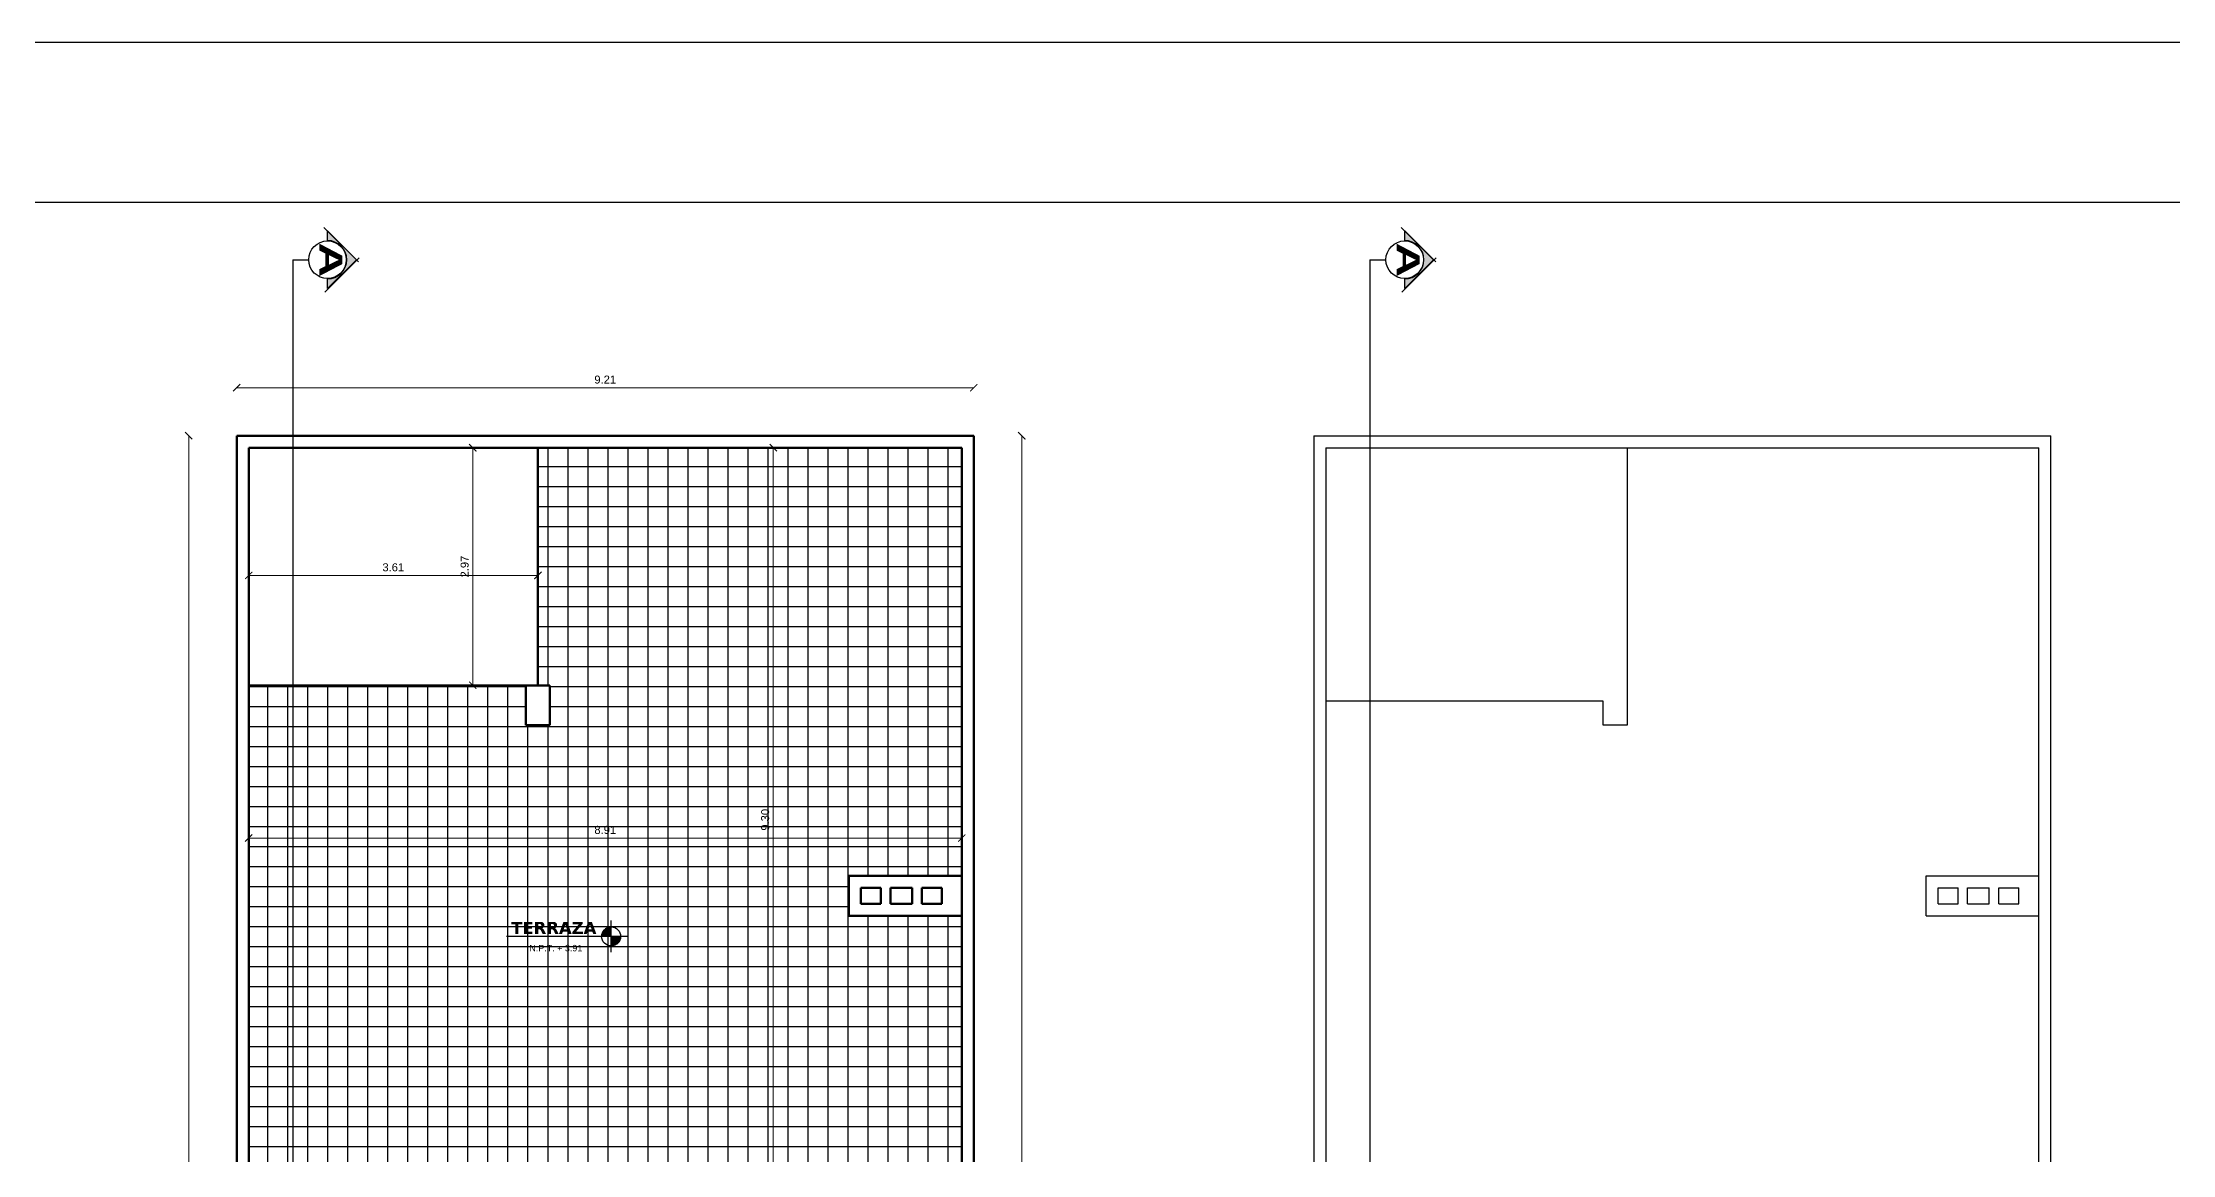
# Model space of a CAD drawing. Header units: inches. Extents: x 20.7 to 104.8, y 84.5 to 143.9.
# Drawn here: x 39.17 to 65.79, y 129.99 to 143.89 of the extents above; entities that cross this region are included whole.
import ezdxf
from ezdxf.enums import TextEntityAlignment as Align

# ---------------------------------------------------------------- set-up
doc = ezdxf.new("R2010")
doc.units = ezdxf.units.IN
doc.header["$MEASUREMENT"] = 0
doc.linetypes.add('CONTINUA', pattern=[0])
for name, color, linetype in [('Cotas', 60, 'Continuous'), ('Formato', 77, 'Continuous'), ('Linea de corte', 30, 'Continuous'), ('Niveles', 86, 'Continuous'), ('Pared lejana', 152, 'Continuous'), ('Texto', 98, 'Continuous'), ('Textura piso', 8, 'Continuous')]:
    doc.layers.add(name, color=color, linetype=linetype)
doc.layers.add('Paredes', color=5, linetype='Continuous', lineweight=80)
doc.styles.add('SANSSERIFBOLD', font='sasb____.pfb', dxfattribs={"width": 0.85, "height": 0.6})
doc.styles.get("Standard").update_dxf_attribs({"font": 'arial.ttf'})
doc.styles.add('style1', font='arial.ttf')
doc.dimstyles.new('Cotas', dxfattribs={"dimtxt": 0.1, "dimasz": 0.09, "dimexe": 0.2, "dimexo": 0.4, "dimgap": 0.05, "dimtad": 1, "dimzin": 0, "dimdsep": 46, "dimtxsty": 'Standard', "dimblk": 'ARCHTICK', "dimcen": 0.09, "dimse1": 1, "dimse2": 1, "dimclrd": 60, "dimclre": 256, "dimadec": 0, "dimazin": 0, "dimtfac": 1, "dimtix": 1, "dimtofl": 0, "dimtmove": 1, "dimatfit": 3, "dimfxl": 0, "dimtolj": 1, "dimtzin": 0, "dimlwd": 9, "dimarcsym": 0})

# ---------------------------------------------------------------- blocks, each defined once
blk = doc.blocks.new('Nivel')
at = {"layer": 'Niveles'}
for p, q in [((46.723, 32.496), (45.205, 32.496)), ((46.512, 32.51), (46.393, 32.51)), ((46.512, 32.505), (46.393, 32.505)), ((46.512, 32.5), (46.393, 32.5)), ((46.512, 32.515), (46.394, 32.515)), ((46.394, 32.511), (46.394, 32.496)), ((46.512, 32.52), (46.395, 32.52)), ((46.512, 32.525), (46.396, 32.525)), ((46.512, 32.53), (46.398, 32.53)), ((46.512, 32.534), (46.399, 32.534)), ((46.399, 32.533), (46.399, 32.496)), ((46.512, 32.539), (46.401, 32.539)), ((46.512, 32.544), (46.403, 32.544)), ((46.404, 32.546), (46.404, 32.496)), ((46.512, 32.549), (46.405, 32.549)), ((46.512, 32.554), (46.408, 32.554)), ((46.409, 32.555), (46.409, 32.496)), ((46.512, 32.559), (46.411, 32.559)), ((46.512, 32.564), (46.414, 32.564)), ((46.414, 32.563), (46.414, 32.496)), ((46.512, 32.569), (46.418, 32.569)), ((46.419, 32.57), (46.419, 32.496)), ((46.512, 32.574), (46.422, 32.574)), ((46.423, 32.576), (46.423, 32.496)), ((46.512, 32.579), (46.427, 32.579)), ((46.428, 32.581), (46.428, 32.496)), ((46.512, 32.584), (46.432, 32.584)), ((46.433, 32.586), (46.433, 32.496)), ((46.438, 32.59), (46.438, 32.496)), ((46.512, 32.589), (46.438, 32.589)), ((46.443, 32.593), (46.443, 32.496)), ((46.512, 32.594), (46.444, 32.594)), ((46.448, 32.597), (46.448, 32.496)), ((46.512, 32.599), (46.452, 32.599)), ((46.453, 32.6), (46.453, 32.496)), ((46.458, 32.602), (46.458, 32.496)), ((46.512, 32.604), (46.462, 32.604)), ((46.463, 32.605), (46.463, 32.496)), ((46.468, 32.607), (46.468, 32.496)), ((46.473, 32.609), (46.473, 32.496)), ((46.512, 32.609), (46.474, 32.609)), ((46.478, 32.61), (46.478, 32.496)), ((46.483, 32.612), (46.483, 32.496)), ((46.488, 32.613), (46.488, 32.496)), ((46.493, 32.614), (46.493, 32.496)), ((46.512, 32.614), (46.495, 32.614)), ((46.498, 32.614), (46.498, 32.496)), ((46.503, 32.615), (46.503, 32.496)), ((46.508, 32.615), (46.508, 32.496)), ((46.512, 32.297), (46.512, 32.695)), ((46.631, 32.495), (46.512, 32.495)), ((46.631, 32.49), (46.512, 32.49)), ((46.631, 32.485), (46.512, 32.485)), ((46.63, 32.48), (46.512, 32.48)), ((46.629, 32.475), (46.512, 32.475)), ((46.628, 32.47), (46.512, 32.47)), ((46.513, 32.496), (46.513, 32.377)), ((46.518, 32.496), (46.518, 32.377)), ((46.523, 32.496), (46.523, 32.377)), ((46.528, 32.496), (46.528, 32.378)), ((46.533, 32.496), (46.533, 32.378)), ((46.538, 32.496), (46.538, 32.379)), ((46.543, 32.496), (46.543, 32.381)), ((46.548, 32.496), (46.548, 32.382)), ((46.553, 32.496), (46.553, 32.384)), ((46.558, 32.496), (46.558, 32.386)), ((46.563, 32.496), (46.563, 32.388)), ((46.568, 32.496), (46.568, 32.39)), ((46.573, 32.496), (46.573, 32.393)), ((46.578, 32.496), (46.578, 32.396)), ((46.583, 32.496), (46.583, 32.4)), ((46.588, 32.496), (46.588, 32.403)), ((46.593, 32.496), (46.593, 32.408)), ((46.597, 32.496), (46.597, 32.413)), ((46.602, 32.496), (46.602, 32.418)), ((46.607, 32.496), (46.607, 32.424)), ((46.612, 32.496), (46.612, 32.431)), ((46.617, 32.496), (46.617, 32.44)), ((46.622, 32.496), (46.622, 32.45)), ((46.627, 32.496), (46.627, 32.465)), ((46.627, 32.465), (46.512, 32.465)), ((46.626, 32.46), (46.512, 32.46)), ((46.624, 32.455), (46.512, 32.455)), ((46.622, 32.45), (46.512, 32.45)), ((46.62, 32.445), (46.512, 32.445)), ((46.617, 32.44), (46.512, 32.44)), ((46.615, 32.435), (46.512, 32.435)), ((46.612, 32.43), (46.512, 32.43)), ((46.608, 32.425), (46.512, 32.425)), ((46.604, 32.42), (46.512, 32.42)), ((46.6, 32.415), (46.512, 32.415)), ((46.595, 32.41), (46.512, 32.41)), ((46.59, 32.405), (46.512, 32.405)), ((46.583, 32.4), (46.512, 32.4)), ((46.576, 32.395), (46.512, 32.395)), ((46.568, 32.39), (46.512, 32.39)), ((46.557, 32.385), (46.512, 32.385)), ((46.542, 32.38), (46.512, 32.38))]:
    blk.add_line(p, q, dxfattribs=at)
blk.add_circle((46.512, 32.496), 0.119, dxfattribs=at)
blk = doc.blocks.new('_ArchTick')
at = {"color": 0, "linetype": 'ByBlock', "const_width": 0.15}
blk.add_lwpolyline([(-0.5, -0.5), (0.5, 0.5)], dxfattribs=at)
blk = doc.blocks.new('*D400')
at = {"layer": 'Cotas', "color": 60, "linetype": 'CONTINUA', "lineweight": 9, "transparency": 16777216}
blk.add_line((48.303, 129.517), (48.303, 138.821), dxfattribs=at)
at = {"layer": 'Defpoints', "color": 0, "transparency": 16777216}
for p in [(48.303, 138.821), (48.303, 138.821), (48.303, 129.517)]:
    blk.add_point(p, dxfattribs=at)
at = {"layer": 'Cotas', "color": 60, "lineweight": 9, "transparency": 16777216, "xscale": 0.09, "yscale": 0.09, "zscale": 0.09}
for p, rotation in [((48.303, 138.821), 90), ((48.303, 129.517), 270)]:
    blk.add_blockref('_ArchTick', p, dxfattribs=dict(at, rotation=rotation))
at = {"layer": 'Cotas', "color": 0, "transparency": 16777216, "insert": (48.202, 134.169), "char_height": 0.1, "attachment_point": 5, "rotation": 90}
blk.add_mtext('\\A1;9.30', dxfattribs=at)
blk = doc.blocks.new('*D401')
at = {"layer": 'Cotas', "color": 60, "linetype": 'CONTINUA', "lineweight": 9, "transparency": 16777216}
blk.add_line((50.658, 133.941), (41.748, 133.941), dxfattribs=at)
at = {"layer": 'Defpoints', "color": 0, "transparency": 16777216}
for p in [(41.748, 133.941), (41.748, 133.941), (50.658, 133.941)]:
    blk.add_point(p, dxfattribs=at)
at = {"layer": 'Cotas', "color": 60, "lineweight": 9, "transparency": 16777216, "xscale": 0.09, "yscale": 0.09, "zscale": 0.09, "rotation": 180}
blk.add_blockref('_ArchTick', (41.748, 133.941), dxfattribs=at)
at = {"layer": 'Cotas', "color": 60, "lineweight": 9, "transparency": 16777216, "xscale": 0.09, "yscale": 0.09, "zscale": 0.09}
blk.add_blockref('_ArchTick', (50.658, 133.941), dxfattribs=at)
at = {"layer": 'Cotas', "color": 0, "transparency": 16777216, "insert": (46.203, 134.042), "char_height": 0.1, "attachment_point": 5}
blk.add_mtext('\\A1;8.91', dxfattribs=at)
blk = doc.blocks.new('*D295')
at = {"layer": 'Cotas', "color": 60, "linetype": 'CONTINUA', "lineweight": 9, "transparency": 16777216}
blk.add_line((50.808, 139.571), (41.598, 139.571), dxfattribs=at)
at = {"layer": 'Defpoints', "color": 0, "transparency": 16777216}
for p in [(41.598, 139.571), (41.598, 139.571), (50.808, 139.571)]:
    blk.add_point(p, dxfattribs=at)
at = {"layer": 'Cotas', "color": 60, "lineweight": 9, "transparency": 16777216, "xscale": 0.09, "yscale": 0.09, "zscale": 0.09, "rotation": 180}
blk.add_blockref('_ArchTick', (41.598, 139.571), dxfattribs=at)
at = {"layer": 'Cotas', "color": 60, "lineweight": 9, "transparency": 16777216, "xscale": 0.09, "yscale": 0.09, "zscale": 0.09}
blk.add_blockref('_ArchTick', (50.808, 139.571), dxfattribs=at)
at = {"layer": 'Cotas', "color": 0, "transparency": 16777216, "insert": (46.203, 139.672), "char_height": 0.1, "attachment_point": 5}
blk.add_mtext('\\A1;9.21', dxfattribs=at)
blk = doc.blocks.new('*D296')
at = {"layer": 'Cotas', "color": 60, "linetype": 'CONTINUA', "lineweight": 9, "transparency": 16777216}
blk.add_line((51.408, 138.971), (51.408, 108.921), dxfattribs=at)
at = {"layer": 'Defpoints', "color": 0, "transparency": 16777216}
for p in [(51.408, 138.971), (51.408, 108.921), (51.408, 108.921)]:
    blk.add_point(p, dxfattribs=at)
at = {"layer": 'Cotas', "color": 60, "lineweight": 9, "transparency": 16777216, "xscale": 0.09, "yscale": 0.09, "zscale": 0.09}
for p, rotation in [((51.408, 138.971), 90), ((51.408, 108.921), 270)]:
    blk.add_blockref('_ArchTick', p, dxfattribs=dict(at, rotation=rotation))
at = {"layer": 'Cotas', "color": 0, "transparency": 16777216, "insert": (51.306, 123.946), "char_height": 0.1, "attachment_point": 5, "rotation": 90}
blk.add_mtext('\\A1;30.05', dxfattribs=at)
blk = doc.blocks.new('*D298')
at = {"layer": 'Cotas', "color": 60, "linetype": 'CONTINUA', "lineweight": 9, "transparency": 16777216}
blk.add_line((40.998, 108.921), (40.998, 138.971), dxfattribs=at)
at = {"layer": 'Defpoints', "color": 0, "transparency": 16777216}
for p in [(40.998, 138.971), (40.998, 138.971), (40.998, 108.921)]:
    blk.add_point(p, dxfattribs=at)
at = {"layer": 'Cotas', "color": 60, "lineweight": 9, "transparency": 16777216, "xscale": 0.09, "yscale": 0.09, "zscale": 0.09}
for p, rotation in [((40.998, 138.971), 90), ((40.998, 108.921), 270)]:
    blk.add_blockref('_ArchTick', p, dxfattribs=dict(at, rotation=rotation))
at = {"layer": 'Cotas', "color": 0, "transparency": 16777216, "insert": (40.897, 123.946), "char_height": 0.1, "attachment_point": 5, "rotation": 90}
blk.add_mtext('\\A1;30.05', dxfattribs=at)
blk = doc.blocks.new('*D414')
at = {"layer": 'Cotas', "color": 60, "linetype": 'CONTINUA', "lineweight": 9, "transparency": 16777216}
blk.add_line((45.362, 137.224), (41.748, 137.224), dxfattribs=at)
at = {"layer": 'Defpoints', "color": 0, "transparency": 16777216}
for p in [(41.748, 137.224), (41.748, 137.224), (45.362, 137.224)]:
    blk.add_point(p, dxfattribs=at)
at = {"layer": 'Cotas', "color": 60, "lineweight": 9, "transparency": 16777216, "xscale": 0.09, "yscale": 0.09, "zscale": 0.09, "rotation": 180}
blk.add_blockref('_ArchTick', (41.748, 137.224), dxfattribs=at)
at = {"layer": 'Cotas', "color": 60, "lineweight": 9, "transparency": 16777216, "xscale": 0.09, "yscale": 0.09, "zscale": 0.09}
blk.add_blockref('_ArchTick', (45.362, 137.224), dxfattribs=at)
at = {"layer": 'Cotas', "color": 0, "transparency": 16777216, "insert": (43.555, 137.325), "char_height": 0.1, "attachment_point": 5}
blk.add_mtext('\\A1;3.61', dxfattribs=at)
blk = doc.blocks.new('*D323')
at = {"layer": 'Cotas', "color": 60, "linetype": 'CONTINUA', "lineweight": 9, "transparency": 16777216}
blk.add_line((44.548, 135.85), (44.548, 138.821), dxfattribs=at)
at = {"layer": 'Defpoints', "color": 0, "transparency": 16777216}
for p in [(44.548, 138.821), (44.548, 138.821), (44.548, 135.85)]:
    blk.add_point(p, dxfattribs=at)
at = {"layer": 'Cotas', "color": 60, "lineweight": 9, "transparency": 16777216, "xscale": 0.09, "yscale": 0.09, "zscale": 0.09}
for p, rotation in [((44.548, 138.821), 90), ((44.548, 135.85), 270)]:
    blk.add_blockref('_ArchTick', p, dxfattribs=dict(at, rotation=rotation))
at = {"layer": 'Cotas', "color": 0, "transparency": 16777216, "insert": (44.447, 137.335), "char_height": 0.1, "attachment_point": 5, "rotation": 90}
blk.add_mtext('\\A1;2.97', dxfattribs=at)
blk = doc.blocks.new('corte')
at = {"layer": 'Cotas', "linetype": 'ByBlock'}
blk.add_hatch(color=256, dxfattribs=at).paths.add_polyline_path([(29.39, 30.862), (29.029, 30.501), (29.15, 30.501, -1), (29.63, 30.501), (29.751, 30.501)])
at = {"layer": 'Cotas', "color": 3, "linetype": 'Continuous'}
for p, q in [((28.985, 30.457), (29.418, 30.89)), ((29.795, 30.466), (29.366, 30.895))]:
    blk.add_line(p, q, dxfattribs=at)
at = {"layer": 'Cotas', "color": 3}
for p, q in [((29.029, 30.501), (29.39, 30.862)), ((29.39, 30.862), (29.751, 30.501)), ((29.15, 30.501), (29.029, 30.501)), ((29.751, 30.501), (29.63, 30.501))]:
    blk.add_line(p, q, dxfattribs=at)
at = {"layer": 'Cotas', "color": 3, "linetype": 'Continuous'}
blk.add_circle((29.39, 30.501), 0.235, dxfattribs=at)
at = {"layer": 'Cotas', "color": 3}
blk.add_arc((29.39, 30.501), 0.24, 0, 180, dxfattribs=at)
at = {"layer": 'Cotas', "color": 3, "style": 'SANSSERIFBOLD', "width": 1.5}
blk.add_text('A', height=0.288, dxfattribs=at).set_placement((29.392, 30.4), align=Align.CENTER)

msp = doc.modelspace()

# ---------------------------------------------------------------- hatches: boundary and pattern name
at = {"layer": 'Textura piso'}
h = msp.add_hatch(dxfattribs=at)
h.set_pattern_fill('ANSI37', color=256, scale=2, angle=-45, style=0)
h.set_pattern_definition([(360, (14.7379, 217.83567), (1e-16, 0.25), []), (90, (14.7379, 217.83567), (-0.25, 1e-16), [])])
h.paths.add_polyline_path([(50.658, 129.517), (50.658, 132.968), (49.248, 132.968), (49.248, 133.468), (50.658, 133.468), (50.658, 138.821), (45.362, 138.821), (45.362, 135.85), (45.512, 135.85), (45.512, 135.35), (45.212, 135.35), (45.212, 135.85), (41.748, 135.85), (41.748, 129.517), (42.648, 129.517)])
h.paths.add_polyline_path([(46.397, 132.709), (46.393, 132.709), (46.393, 132.704), (46.396, 132.704, 0.010423)], flags=16)
h.paths.add_polyline_path([(46.388, 132.71), (46.388, 132.665), (46.383, 132.665), (46.383, 132.655), (46.378, 132.655), (46.378, 132.645), (46.373, 132.645), (46.373, 132.64), (46.368, 132.64), (46.368, 132.635), (46.363, 132.635), (46.363, 132.63), (46.358, 132.63), (46.358, 132.625), (46.353, 132.625), (46.353, 132.62), (46.348, 132.62), (46.348, 132.615), (46.343, 132.615), (46.343, 132.61), (46.333, 132.61), (46.333, 132.605), (46.323, 132.605), (46.323, 132.6), (46.308, 132.6), (46.308, 132.595), (46.277, 132.595), (46.277, 132.71), (46.159, 132.71), (46.159, 132.724), (46.164, 132.724), (46.164, 132.749), (46.169, 132.749), (46.169, 132.759), (46.174, 132.759), (46.174, 132.769), (46.179, 132.769), (46.179, 132.779), (46.184, 132.779), (46.184, 132.784), (46.189, 132.784), (46.189, 132.789), (46.194, 132.789), (46.194, 132.794), (46.199, 132.794), (46.199, 132.799), (46.204, 132.799), (46.204, 132.804), (46.209, 132.804), (46.209, 132.809), (46.219, 132.809), (46.219, 132.814), (46.228, 132.814), (46.228, 132.819), (46.238, 132.819), (46.238, 132.824), (46.263, 132.824), (46.263, 132.829), (46.277, 132.829), (46.277, 132.71)], flags=16)
h.paths.add_polyline_path([(46.278, 132.65), (46.278, 132.699), (46.338, 132.699), (46.338, 132.65)], flags=0)
h.paths.add_polyline_path([(46.283, 132.66), (46.283, 132.694), (46.328, 132.694), (46.328, 132.66)], flags=0)
h.paths.add_polyline_path([(46.288, 132.67), (46.288, 132.689), (46.318, 132.689), (46.318, 132.67)], flags=0)
h.paths.add_polyline_path([(46.293, 132.675), (46.293, 132.684), (46.313, 132.684), (46.313, 132.675)], flags=0)
h.paths.add_polyline_path([(45.235, 132.625), (45.907, 132.625), (45.907, 132.503), (45.235, 132.503)], flags=24)
h.paths.add_polyline_path([(44.99, 132.931), (46.126, 132.931), (46.126, 132.706), (44.99, 132.706)], flags=24)

# ---------------------------------------------------------------- linework, layer by layer
at = {"layer": 'Formato'}
for points in [[(20.685, 84.486), (104.785, 84.486), (104.785, 143.886), (20.685, 143.886)], [(22.685, 86.486), (102.785, 86.486), (102.785, 141.886), (22.685, 141.886)]]:
    msp.add_lwpolyline(points, close=True, dxfattribs=at)
at = {"layer": 'Linea de corte'}
for p, q in [((42.298, 141.171), (42.298, 106.721)), ((42.298, 141.171), (42.498, 141.171)), ((55.758, 141.171), (55.758, 106.721)), ((55.758, 141.171), (55.958, 141.171))]:
    msp.add_line(p, q, dxfattribs=at)
at = {"layer": 'Pared lejana'}
for p, q in [((55.058, 138.971), (55.058, 108.921)), ((55.058, 138.971), (64.267, 138.971)), ((64.267, 119.266), (64.267, 138.971)), ((55.208, 138.821), (55.208, 119.116)), ((55.208, 138.821), (64.117, 138.821)), ((58.972, 138.821), (58.972, 135.35)), ((64.117, 129.517), (64.117, 138.821)), ((58.672, 135.65), (55.208, 135.65)), ((58.672, 135.35), (58.672, 135.65)), ((58.972, 135.35), (58.672, 135.35)), ((62.707, 133.468), (64.117, 133.468)), ((62.707, 132.968), (62.707, 133.468)), ((62.857, 133.318), (63.107, 133.318)), ((62.857, 133.118), (62.857, 133.318)), ((62.857, 133.118), (63.107, 133.118)), ((63.107, 133.118), (63.107, 133.318)), ((63.227, 133.318), (63.497, 133.318)), ((63.227, 133.118), (63.227, 133.318)), ((63.227, 133.118), (63.497, 133.118)), ((63.497, 133.118), (63.497, 133.318)), ((63.617, 133.318), (63.867, 133.318)), ((63.617, 133.118), (63.617, 133.318)), ((63.617, 133.118), (63.867, 133.118)), ((63.867, 133.118), (63.867, 133.318)), ((62.707, 132.968), (64.117, 132.968))]:
    msp.add_line(p, q, dxfattribs=at)
at = {"layer": 'Paredes'}
for p, q in [((41.598, 138.971), (41.598, 108.921)), ((41.598, 138.971), (50.808, 138.971)), ((50.808, 108.921), (50.808, 138.971)), ((41.748, 138.821), (41.748, 119.116)), ((41.748, 138.821), (50.658, 138.821)), ((45.362, 138.821), (45.362, 135.85)), ((50.658, 129.517), (50.658, 138.821)), ((41.748, 135.85), (45.512, 135.85)), ((45.212, 135.35), (45.212, 135.85)), ((45.512, 135.85), (45.512, 135.35)), ((45.512, 135.35), (45.212, 135.35)), ((49.248, 133.468), (50.658, 133.468)), ((49.248, 132.968), (49.248, 133.468)), ((49.398, 133.318), (49.648, 133.318)), ((49.398, 133.118), (49.398, 133.318)), ((49.398, 133.118), (49.648, 133.118)), ((49.648, 133.118), (49.648, 133.318)), ((49.768, 133.318), (50.038, 133.318)), ((49.768, 133.118), (49.768, 133.318)), ((49.768, 133.118), (50.038, 133.118)), ((50.038, 133.118), (50.038, 133.318)), ((50.158, 133.318), (50.408, 133.318)), ((50.158, 133.118), (50.158, 133.318)), ((50.158, 133.118), (50.408, 133.118)), ((50.408, 133.118), (50.408, 133.318)), ((49.248, 132.968), (50.658, 132.968))]:
    msp.add_line(p, q, dxfattribs=at)

# ---------------------------------------------------------------- block references
at = {"layer": 'Cotas', "rotation": 270}
for p in [(12.232, 170.561), (25.692, 170.561)]:
    msp.add_blockref('corte', p, dxfattribs=at)
at = {"layer": 'Niveles'}
msp.add_blockref('Nivel', (-0.235, 100.215), dxfattribs=at)

# ---------------------------------------------------------------- texts
at = {"layer": 'Niveles', "insert": (45.255, 132.605), "char_height": 0.08, "width": 0.7585, "attachment_point": 1, "style": 'style1'}
msp.add_mtext('N.P.T. + 3.91', dxfattribs=at)
at = {"layer": 'Texto', "insert": (45.027, 132.893), "char_height": 0.15, "attachment_point": 1}
msp.add_mtext('{\\fVerdana|b1|i0|c0|p34;TERRAZA}', dxfattribs=at)

# ---------------------------------------------------------------- dimensions: what is measured, and where the dimension line sits
at = {"layer": 'Cotas'}
for base, p1, p2, picture, middle in [((41.598, 139.571), (50.808, 139.571), (41.598, 139.571), '*D295', (46.203, 139.672)), ((41.748, 137.224), (45.362, 137.224), (41.748, 137.224), '*D414', (43.555, 137.325)), ((41.748, 133.941), (50.658, 133.941), (41.748, 133.941), '*D401', (46.203, 134.042))]:
    dim = msp.add_linear_dim(base=base, p1=p1, p2=p2, dimstyle='Cotas', dxfattribs=at)
    dim.commit()
    dim.dimension.update_dxf_attribs({"geometry": picture, "text_midpoint": middle})
for base, p1, p2, picture, middle in [((40.998, 138.971), (40.998, 108.921), (40.998, 138.971), '*D298', (40.897, 123.946)), ((51.408, 108.921), (51.408, 138.971), (51.408, 108.921), '*D296', (51.306, 123.946)), ((44.548, 138.821), (44.548, 135.85), (44.548, 138.821), '*D323', (44.447, 137.335)), ((48.303, 138.821), (48.303, 129.517), (48.303, 138.821), '*D400', (48.202, 134.169))]:
    dim = msp.add_linear_dim(base=base, p1=p1, p2=p2, angle=270, dimstyle='Cotas', dxfattribs=at)
    dim.commit()
    dim.dimension.update_dxf_attribs({"geometry": picture, "text_midpoint": middle})

doc.saveas('drawing.dxf')
